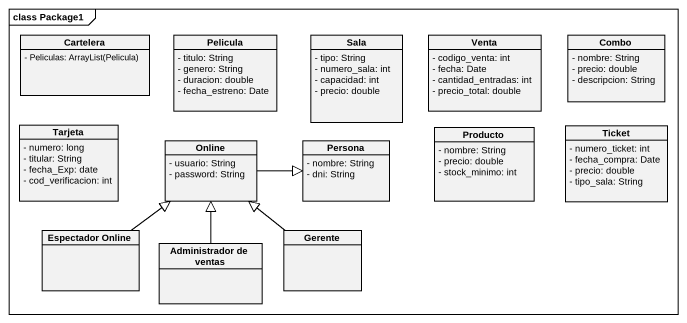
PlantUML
@startuml
mainframe class Package1
hide circle
hide empty members
skinparam classAttributeIconSize 0
class Cartelera {
  {field} - Peliculas: ArrayList(Pelicula)
}
class Pelicula {
  - titulo: String
  - genero: String
  - duracion: double
  - fecha_estreno: Date
}
class Sala {
  - tipo: String
  - numero_sala: int
  - capacidad: int
  - precio: double
}
class Venta {
  - codigo_venta: int
  - fecha: Date
  - cantidad_entradas: int
  - precio_total: double
}
class Combo {
  - nombre: String
  - precio: double
  - descripcion: String
}
class Tarjeta {
  - numero: long
  - titular: String
  - fecha_Exp: date
  - cod_verificacion: int
}
class Producto {
  - nombre: String
  - precio: double
  - stock_minimo: int
}
class Ticket {
  - numero_ticket: int
  - fecha_compra: Date
  - precio: double
  - tipo_sala: String
}
class Online {
  - usuario: String
  - password: String
}
class Persona {
  - nombre: String
  - dni: String
}
class "Espectador Online" as Espectador_Online
class "Administrador de ventas" as Administrador_de_ventas
class Gerente
Online -right-|> Persona
Espectador_Online -up-|> Online
Administrador_de_ventas -up-|> Online
Gerente -up-|> Online
@enduml
